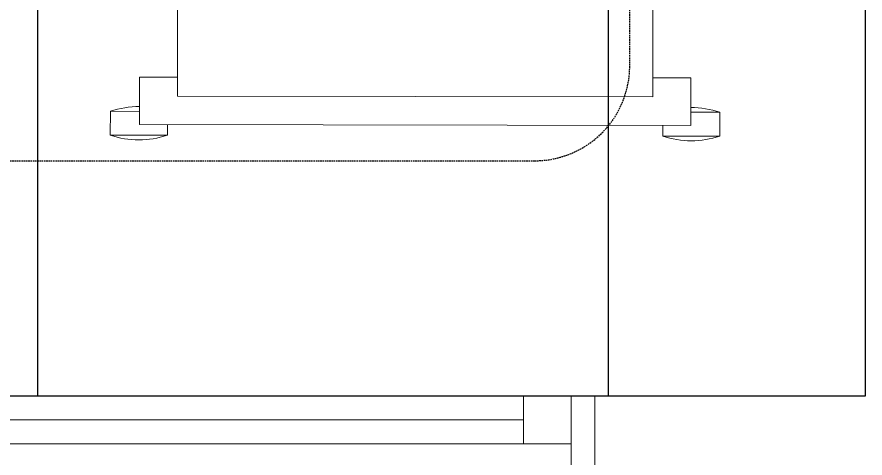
# Model space of a CAD drawing. Extents: x -12260 to 57327, y -29287 to 19916.
# Drawn here: x 37584 to 38476, y -12895 to -12431 of the extents above; entities that cross this region are included whole.
import ezdxf

# ---------------------------------------------------------------- set-up
doc = ezdxf.new("R2010")
doc.units = 0
doc.header["$LTSCALE"] = 0.25
doc.linetypes.add('DASHDOT', pattern=[25.4, 12.7, -6.35, 0, -6.35])
doc.linetypes.add('HIDDEN', pattern=[9.525, 6.35, -3.175])
for name, color, linetype, lineweight in [('01-First Floor-FUR$0$Aluminum', 251, 'Continuous', 5), ('01-First Floor-FUR$0$LOADING', 253, 'Continuous', 5), ('01-First Floor-FUR$0$TME-MEDICAL EQUIPMENT', 42, 'Continuous', 13), ('01-First Floor-FUR$0$Walls', 251, 'Continuous', 5), ('E-LITE-CLNG-CNDT', 6, 'DASHDOT', 35), ('E-POWR-FLOR-CNDT', 6, 'HIDDEN', 25)]:
    doc.layers.add(name, color=color, linetype=linetype, lineweight=lineweight)
doc.layers.add('01-First Floor-FUR$0$FALSE CEILING', color=251, linetype='Continuous')

# ---------------------------------------------------------------- blocks, each defined once
blk = doc.blocks.new('01-First Floor-FUR$0$workstation')
at = {"layer": '01-First Floor-FUR$0$LOADING'}
for p, q in [((2797.299, -990.665, 0), (2797.295, -993.165, 0)), ((2803.299, -990.675, 0), (2797.299, -990.665, 0)), ((2803.299, -990.675, 0), (2803.297, -991.786, 0)), ((2855.414, -990.761, 0), (2855.412, -991.872, 0)), ((2855.414, -990.761, 0), (2861.414, -990.771, 0)), ((2861.414, -990.771, 0), (2861.41, -993.271, 0)), ((2800.355, -991.781, 0), (2800.347, -996.781, 0)), ((2800.355, -991.781, 0), (2858.355, -991.877, 0)), ((2858.355, -991.877, 0), (2858.347, -996.877, 0)), ((2800.353, -993.17, 0), (2797.295, -993.165, 0)), ((2858.353, -993.266, 0), (2861.41, -993.271, 0)), ((2804.249, -1055.787, 0), (2804.35, -994.788, 0)), ((2804.35, -994.788, 0), (2854.35, -994.87, 0)), ((2854.35, -994.87, 0), (2854.249, -1055.87, 0)), ((2800.347, -996.781, 0), (2804.347, -996.788, 0)), ((2858.347, -996.877, 0), (2854.347, -996.87, 0))]:
    blk.add_line(p, q, dxfattribs=at)
for centre, start, end in [((2800.285, -999.42, 0), 70.98047, 108.82976), ((2858.4, -999.516, 0), 70.98047, 108.82976), ((2800.31, -984.42, 0), 250.98047, 270.26174), ((2858.425, -984.516, 0), 269.54848, 288.82976)]:
    blk.add_arc(centre, 9.25, start, end, dxfattribs=at)
blk = doc.blocks.new('01-First Floor-FUR')
at = {"layer": '01-First Floor-FUR$0$Aluminum'}
for p, q in [((36691.79, -12830), (38191.79, -12830)), ((38116.79, -12880), (38116.79, -12830)), ((38166.79, -12930), (38166.79, -12830)), ((38116.79, -12855), (36766.79, -12855)), ((36716.79, -12880), (38166.79, -12880))]:
    blk.add_line(p, q, dxfattribs=at)
at = {"layer": '01-First Floor-FUR$0$FALSE CEILING', "linetype": 'Continuous'}
for p, q in [((37606, -12830), (37606, -8830)), ((38206, -12830), (38206, -8830))]:
    blk.add_line(p, q, dxfattribs=at)
at = {"layer": '01-First Floor-FUR$0$FALSE CEILING'}
blk.add_lwpolyline([(34976, -12830), (34976, -10710), (34976, -10710), (34976, -8830), (38476, -8830), (38476, -12830), (34976, -12830)], dxfattribs=at)
at = {"layer": '01-First Floor-FUR$0$Walls'}
for p, q in [((38476, -8830), (38476, -12830)), ((38191.79, -12830), (38476, -12830)), ((38191.79, -13060), (38191.79, -12830))]:
    blk.add_line(p, q, dxfattribs=at)
at = {"layer": '01-First Floor-FUR$0$TME-MEDICAL EQUIPMENT', "xscale": 10, "yscale": 10, "zscale": 10, "rotation": 180}
blk.add_blockref('01-First Floor-FUR$0$workstation', (66296.22, -22463.23, -0.1), dxfattribs=at)

msp = doc.modelspace()

# ---------------------------------------------------------------- linework, layer by layer
at = {"layer": 'E-POWR-FLOR-CNDT'}
msp.add_lwpolyline([(36062.24, -12706.26), (36185.99, -12582.51), (38128.51, -12582.51, 0.414214), (38228.51, -12482.51), (38228.51, -9846.79), (38352.26, -9723.04)], format="xyb", dxfattribs=at)

# ---------------------------------------------------------------- block references
at = {"layer": 'E-LITE-CLNG-CNDT'}
msp.add_blockref('01-First Floor-FUR', (0, 0), dxfattribs=at)

doc.saveas('drawing.dxf')
